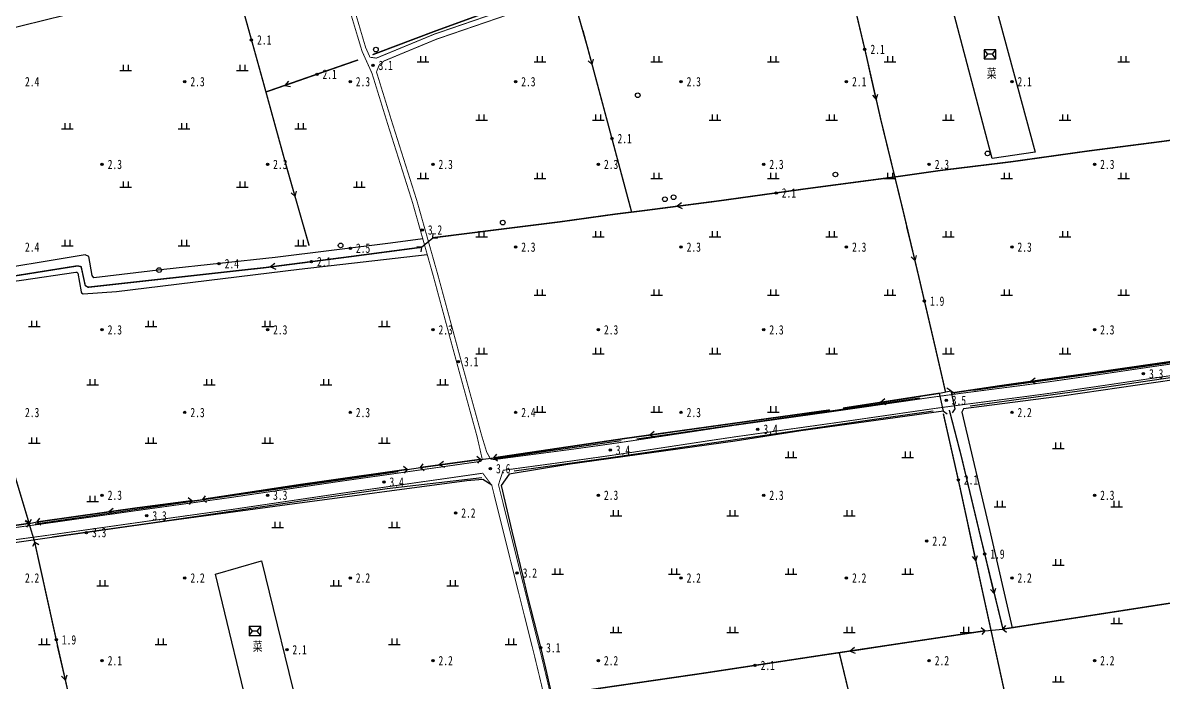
# Model space of a CAD drawing. Header units: metres. Extents: x 494039 to 619385, y 3351420 to 3402703.
# Drawn here: x 581385.6 to 581874.1, y 3396786.4 to 3397068.8 of the extents above; entities that cross this region are included whole.
import ezdxf
from ezdxf.enums import TextEntityAlignment as Align

# ---------------------------------------------------------------- set-up
doc = ezdxf.new("R2010")
doc.units = ezdxf.units.M
for name, pattern in [('2180', [0]), ('4410a', [0]), ('8521', [0]), ('9376', [0])]:
    doc.linetypes.add(name, pattern=pattern)
for name, color, linetype in [('220200', 130, 'Continuous'), ('220900', 130, '2180'), ('261301', 141, 'Continuous'), ('330400', 8, 'Continuous'), ('430300', 8, 'Continuous'), ('440100', 8, 'Continuous'), ('510301', 8, 'Continuous'), ('720100', 8, 'Continuous'), ('760201', 8, '8521'), ('810302', 8, 'Continuous'), ('810510', 8, 'Continuous')]:
    doc.layers.add(name, color=color, linetype=linetype)

# ---------------------------------------------------------------- blocks, each defined once
blk = doc.blocks.new('gc170')
at = {"linetype": 'Continuous'}
blk.add_circle((0, 0), 0.5, dxfattribs=at)
blk = doc.blocks.new('gu')
at = {"flags": 128}
for points in [[(3.75, 0), (-3.75, 0)], [(2.71, -0.6), (3.75, 0), (3.75, 0), (2.71, 0.6)]]:
    blk.add_lwpolyline(points, dxfattribs=at)
blk = doc.blocks.new('p_point')
for radius in [0.25, 0.2, 0.15, 0.1, 0.05]:
    blk.add_circle((0, 0), radius)
blk.add_point((0, 0))
blk = doc.blocks.new('vm')
at = {"linetype": 'Continuous'}
for p, q in [((1.25, 0), (-1.25, 0)), ((-0.5, 0), (-0.5, 1.3)), ((0.5, 1.3), (0.5, 0))]:
    blk.add_line(p, q, dxfattribs=at)
blk = doc.blocks.new('mf')
for p, q in [((1.25, 0.95), (-1.25, 0.95)), ((-1.25, 0.95), (-1.25, -0.95)), ((0.5, 0), (-0.5, 0)), ((1.25, -0.95), (1.25, 0.95)), ((-1.25, -0.95), (1.25, -0.95))]:
    blk.add_line(p, q)
at = {"flags": 128}
for points in [[(-1.25, -0.95), (-0.5, 0), (-1.25, 0.95)], [(1.25, -0.95), (0.5, 0), (1.25, 0.95)]]:
    blk.add_lwpolyline(points, dxfattribs=at)
blk = doc.blocks.new('1-3&1-4')
at = {"layer": '220200', "color": 141, "linetype": 'Continuous', "const_width": 0.6, "flags": 128}
for points in [[(581535.4268, 3397055.1316), (581562.4271, 3397065.3149), (581600.8779, 3397079.2939), (581619.2741, 3397085.7245), (581608.2626, 3397124.118), (581602.52, 3397144.4735)], [(581780.8641, 3396910.6804), (581776.4111, 3396930.0445), (581769.4675, 3396959.7757), (581762.6601, 3396988.415), (581753.1284, 3397027.3826), (581746.7453, 3397055.5368), (581743.0173, 3397071.2588), (581737.0794, 3397095.3011)], [(581508.2669, 3396973.3225), (581498.3835, 3397007.8215), (581488.3124, 3397044.4446), (581476.3318, 3397087.5082)], [(581621.2728, 3397080.0926), (581627.5511, 3397058.1217), (581646.4042, 3396987.7161)], [(581759.1509, 3397002.7634), (581779.3166, 3397005.6455), (581808.4822, 3397009.2064), (581842.2664, 3397013.938), (581873.6904, 3397017.9927), (581916.5535, 3397023.7742), (581950.5192, 3397027.8951), (581981.6682, 3397032.2281), (582018.4805, 3397037.1412), (582049.9426, 3397041.2083), (582068.3418, 3397043.8823)], [(581561.2244, 3396976.7278), (581615.7076, 3396983.5467), (581639.5536, 3396986.8771), (581651.5342, 3396988.3445), (581684.0687, 3396992.5743), (581721.2363, 3396997.7355), (581759.1509, 3397002.7634)], [(581195.3783, 3396923.4597), (581215.5802, 3396926.5971), (581234.3911, 3396928.865), (581262.479, 3396932.9439), (581282.4822, 3396935.6184), (581297.0439, 3396938.0275), (581330.2866, 3396942.4051), (581349.3151, 3396945.5866), (581348.8415, 3396954.9955), (581350.6578, 3396956.1586), (581378.1909, 3396959.7594), (581409.0101, 3396964.6819), (581410.6066, 3396964.3473), (581412.3601, 3396956.2705), (581413.5431, 3396955.5427), (581489.7397, 3396963.975), (581527.2201, 3396968.8178), (581556.3572, 3396972.6629)], [(581783.38, 3396910.2209), (581806.256, 3396913.6319), (581842.9494, 3396918.7412), (581890.751, 3396925.6358), (581929.0458, 3396930.7745), (581976.5958, 3396937.5748), (582008.4444, 3396941.8345), (582089.4528, 3396953.7123)], [(581388.3368, 3396854.3985), (581379.0515, 3396885.2939), (581357.7296, 3396951.1708)], [(581736.9667, 3396903.7474), (581778.271, 3396910.1206)], [(581587.4001, 3396882.4644), (581643.1755, 3396890.7073), (581731.3226, 3396902.9577)], [(581805.4788, 3396809.1068), (581796.2257, 3396847.1226), (581787.6032, 3396883.2061), (581782.4859, 3396902.96)], [(581779.9212, 3396901.4183), (581786.6483, 3396871.6511), (581796.0735, 3396828.1257), (581815.0664, 3396741.3889)], [(581462.6877, 3396864.6753), (581504.1545, 3396870.9691), (581550.238, 3396877.511)], [(581391.7775, 3396854.9827), (581433.7423, 3396860.9201), (581458.0434, 3396864.0886)], [(581336.7079, 3396846.8557), (581388.3368, 3396854.3985)], [(581411.1447, 3396755.0982), (581400.737, 3396800.9504), (581390.7153, 3396846.2861)], [(581805.4788, 3396809.1068), (581889.3955, 3396822.1126), (581944.1836, 3396830.0173), (581985.7726, 3396836.34)], [(581614.206, 3396781.0497), (581676.7848, 3396790.1511), (581727.728, 3396797.88), (581797.6665, 3396808.3647)], [(581751.1464, 3396732.0354), (581745.2795, 3396757.8895), (581735.3374, 3396799.0208)]]:
    blk.add_lwpolyline(points, dxfattribs=at)
for points, elevation in [([(581489.7601, 3397039.1802), (581529.2502, 3397052.9089)], 2.4621), ([(581555.9684, 3396878.3067), (581581.6129, 3396881.8031)], 2.8533)]:
    blk.add_lwpolyline(points, dxfattribs=dict(at, elevation=elevation))
at = {"layer": '220900', "color": 141, "linetype": 'Continuous'}
for p, q in [((581561.2244, 3396976.7278), (581561.4033, 3396978.7198)), ((581561.2244, 3396976.7278), (581563.2164, 3396976.5489)), ((581556.3572, 3396972.6629), (581554.3652, 3396972.8418)), ((581556.3572, 3396972.6629), (581556.1783, 3396970.6709)), ((581587.4001, 3396882.4644), (581588.6446, 3396884.03)), ((581550.238, 3396877.511), (581548.6427, 3396878.7173)), ((581555.9684, 3396878.3067), (581557.1747, 3396879.902)), ((581555.9684, 3396878.3067), (581557.5637, 3396877.1004)), ((581581.6129, 3396881.8031), (581580.0473, 3396883.0476)), ((581581.6129, 3396881.8031), (581580.3684, 3396880.2375)), ((581587.4001, 3396882.4644), (581588.9657, 3396881.2199)), ((581550.238, 3396877.511), (581549.0317, 3396875.9157)), ((581458.0434, 3396864.0886), (581456.4631, 3396865.3144)), ((581458.0434, 3396864.0886), (581456.8176, 3396862.5083)), ((581462.6877, 3396864.6753), (581463.9135, 3396866.2556)), ((581462.6877, 3396864.6753), (581464.268, 3396863.4495)), ((581388.3368, 3396854.3985), (581386.5818, 3396855.3577)), ((581388.3368, 3396854.3985), (581386.7058, 3396855.556)), ((581388.3368, 3396854.3985), (581387.1793, 3396852.7675)), ((581388.3368, 3396854.3985), (581389.296, 3396856.1535)), ((581391.7775, 3396854.9827), (581392.935, 3396856.6137)), ((581391.7775, 3396854.9827), (581393.4085, 3396853.8252)), ((581390.7153, 3396846.2861), (581389.7561, 3396844.5311)), ((581390.7153, 3396846.2861), (581392.4703, 3396845.3269)), ((581805.4788, 3396809.1068), (581806.7529, 3396810.6484)), ((581797.6665, 3396808.3647), (581796.1249, 3396809.6388)), ((581797.6665, 3396808.3647), (581796.3924, 3396806.8231)), ((581805.4788, 3396809.1068), (581807.0204, 3396807.8327))]:
    blk.add_line(p, q, dxfattribs=at)
at = {"layer": '220900', "color": 141, "linetype": '2180', "flags": 128}
for points in [[(581556.3572, 3396972.6629), (581561.2244, 3396976.7278)], [(581550.238, 3396877.511), (581555.9684, 3396878.3067)], [(581458.0434, 3396864.0886), (581462.6877, 3396864.6753)]]:
    blk.add_lwpolyline(points, dxfattribs=at)
for points, elevation in [([(581581.6129, 3396881.8031), (581587.4001, 3396882.4644)], 3.0873), ([(581388.3368, 3396854.3985), (581391.7775, 3396854.9827)], 3.0854), ([(581390.7153, 3396846.2861), (581388.3368, 3396854.3985)], 2.6278), ([(581797.6665, 3396808.3647), (581805.4788, 3396809.1068)], 2.6042)]:
    blk.add_lwpolyline(points, dxfattribs=dict(at, elevation=elevation))
at = {"layer": '330400', "color": 8, "linetype": 'Continuous', "flags": 128}
blk.add_lwpolyline([(581800.821, 3397010.7363), (581782.1973, 3397081.5851), (581800.2168, 3397083.5736), (581819.2582, 3397013.396)], close=True, dxfattribs=at)
at = {"layer": '330400', "color": 8, "linetype": 'Continuous', "elevation": 3.9478, "flags": 128}
blk.add_lwpolyline([(581504.5484, 3396770.063), (581484.3217, 3396765.8618), (581468.1226, 3396832.6306), (581487.7919, 3396838.3869)], close=True, dxfattribs=at)
at = {"layer": '430300', "color": 8, "linetype": 'Continuous'}
for p, q in [((581783.1782, 3396911.1556), (581781.4974, 3396912.2395)), ((581783.1732, 3396911.1789), (581784.854, 3396910.095)), ((581784.838, 3396903.4678), (581783.7541, 3396901.787)), ((581779.9357, 3396902.4095), (581781.6165, 3396901.3256))]:
    blk.add_line(p, q, dxfattribs=at)
at = {"layer": '430300', "color": 8, "linetype": 'Continuous', "flags": 128}
for points in [[(581779.9357, 3396902.4095), (581778.271, 3396910.1206), (581783.1732, 3396911.1789)], [(581783.1782, 3396911.1556), (581784.838, 3396903.4678)]]:
    blk.add_lwpolyline(points, dxfattribs=at)
at = {"layer": '440100', "color": 8, "linetype": '4410a', "const_width": 0.4, "flags": 128}
for points in [[(581534.3266, 3397054.0506), (581537.069, 3397053.6846), (581561.9048, 3397063.9411), (581614.1088, 3397081.8533), (581626.5131, 3397085.1288), (581674.3227, 3397096.2516), (581707.2209, 3397105.1825), (581716.3012, 3397106.2044), (581720.7016, 3397105.7104), (581723.0533, 3397105.3232), (581725.011, 3397104.8738), (581727.5485, 3397104.1246), (581730.0873, 3397103.1837), (581735.4335, 3397101.0566), (581738.1388, 3397100.1368), (581741.4863, 3397099.1504), (581746.0966, 3397097.9578), (581764.7004, 3397093.5206), (581770.7044, 3397092.2196), (581773.4835, 3397091.6766), (581778.7346, 3397090.7794), (581781.9582, 3397090.291), (581788.3251, 3397089.4127), (581792.1255, 3397088.9756), (581794.3665, 3397088.8449), (581796.7634, 3397088.8974), (581798.9838, 3397089.1786), (581801.1865, 3397089.64), (581803.8647, 3397090.3575), (581808.974, 3397091.8396), (581812.3721, 3397092.6653), (581816.8144, 3397093.5583), (581826.0616, 3397095.2267), (581831.8425, 3397096.4225), (581839.5219, 3397098.1821), (581856.4583, 3397102.1664), (581862.8572, 3397103.6072), (581874.0734, 3397106.0375), (581882.3971, 3397107.7228), (581912.8646, 3397113.5634), (581929.6173, 3397116.9741), (581969.3396, 3397125.1747), (581978.6257, 3397127.1402), (581985.1872, 3397128.5919), (581991.908, 3397130.1228), (582006.0753, 3397133.4468), (582016.8914, 3397136.1028), (582036.5864, 3397141.2656)], [(581520.1896, 3397099.7288), (581518.152, 3397099.0951), (581530.938, 3397056.6027), (581535.1941, 3397047.1738), (581541.8269, 3397025.7114), (581552.5294, 3396991.9158), (581561.5144, 3396960.1274), (581571.3906, 3396923.6258), (581580.1765, 3396891.6967), (581582.4145, 3396881.8947), (581581.9254, 3396880.9755)], [(581587.563, 3396881.7373), (581621.2267, 3396886.1749), (581636.0636, 3396888.2368), (581645.4189, 3396889.5985), (581690.2425, 3396896.3604), (581734.8651, 3396902.6121), (581775.5485, 3396908.4786), (581788.0605, 3396910.1662), (581814.3265, 3396913.5693), (581825.2292, 3396915.0369), (581842.2472, 3396917.4829), (581872.0739, 3396921.8887), (581898.9987, 3396925.6647), (581927.8405, 3396929.5269), (581960.5318, 3396933.7777), (581976.465, 3396935.9379), (581985.7273, 3396937.2823), (582016.0572, 3396941.8282), (582045.3187, 3396945.8628)], [(581299.8874, 3396840.3019), (581318.0571, 3396843.2587), (581352.2244, 3396848.4851), (581394.5629, 3396854.2497), (581437.9413, 3396860.3734), (581474.9974, 3396865.5247), (581520.6691, 3396872.27), (581581.9254, 3396880.9755)], [(581586.0053, 3396881.9376), (581587.563, 3396881.7373)], [(581582.6501, 3396875.8766), (581586.4961, 3396870.7135), (581594.5258, 3396838.5011), (581604.7161, 3396797.99), (581607.6685, 3396785.7531), (581608.5589, 3396781.8358), (581609.8299, 3396775.8779), (581611.215, 3396768.7468), (581612.1419, 3396763.6408), (581614.2391, 3396751.3607), (581619.805, 3396717.5044), (581622.8598, 3396699.5366)]]:
    blk.add_lwpolyline(points, dxfattribs=at)
at = {"layer": '440100', "color": 8, "linetype": 'Continuous', "const_width": 0.4, "flags": 128}
for points in [[(581537.107, 3397047.7808), (581538.3618, 3397050.8503), (581540.314, 3397052.4424), (581562.7566, 3397061.7561), (581614.789, 3397079.6094)], [(581520.1896, 3397099.7288), (581532.4727, 3397058.231), (581534.3266, 3397054.0506)], [(581537.107, 3397047.7808), (581543.7422, 3397026.3107), (581554.452, 3396992.4918), (581563.4487, 3396960.6624), (581573.3267, 3396924.1541), (581582.1232, 3396892.1865), (581584.3265, 3396884.8927), (581586.0053, 3396881.9376)], [(581591.3661, 3396877.1259), (581613.6398, 3396880.1338), (581634.9721, 3396883.1088), (581647.1646, 3396884.8964), (581679.5637, 3396889.8091), (581690.9488, 3396891.4935), (581736.4858, 3396897.8755), (581776.2204, 3396903.6071), (581788.7319, 3396905.2945), (581815.0012, 3396908.698), (581825.9056, 3396910.1659), (581842.9313, 3396912.6131), (581872.7708, 3396917.0207), (581899.6651, 3396920.7925), (581928.4924, 3396924.6526), (581961.2013, 3396928.9059), (581977.1489, 3396931.0679), (581986.4154, 3396932.4129), (582016.7556, 3396936.9604), (582045.9904, 3396940.9913)], [(581305.3315, 3396835.9701), (581318.8601, 3396838.1716), (581352.9612, 3396843.3879), (581395.2702, 3396849.1484), (581438.6558, 3396855.2731), (581475.7282, 3396860.4267), (581521.4076, 3396867.1731), (581582.6501, 3396875.8766)], [(581591.3661, 3396877.1259), (581589.3772, 3396870.9074), (581597.0901, 3396839.9712), (581607.7037, 3396797.7498), (581610.6287, 3396785.5739), (581612.1128, 3396778.8712), (581613.8019, 3396770.3164), (581615.8041, 3396759.0554), (581622.0121, 3396721.5229), (581624.0665, 3396709.4494)]]:
    blk.add_lwpolyline(points, dxfattribs=at)
at = {"layer": '760201', "color": 8, "linetype": '8521', "flags": 128}
for points in [[(581518.152, 3397099.0951), (581515.7899, 3397099.4923), (581511.0281, 3397098.6776), (581476.8709, 3397089.4282), (581422.4694, 3397076.6102), (581376.0775, 3397065.2599)], [(581556.9621, 3396976.2332), (581543.1361, 3396974.4432), (581493.7514, 3396968.2049), (581446.0402, 3396963.109), (581416.0796, 3396959.5692), (581415.3013, 3396960.5693), (581413.8741, 3396968.6915), (581412.2849, 3396969.4568), (581364.1229, 3396961.4793), (581347.7535, 3396958.2095), (581347.2153, 3396957.5836), (581347.4151, 3396948.0816), (581303.5443, 3396942.1521), (581278.8207, 3396938.5138), (581237.0477, 3396931.7088), (581192.8662, 3396925.4586)], [(581197.8035, 3396921.53), (581209.5926, 3396923.4181), (581257.9299, 3396929.5614), (581280.4759, 3396932.9634), (581303.9598, 3396936.6569), (581343.2459, 3396941.6297), (581350.799, 3396943.1482), (581351.4066, 3396944.3586), (581351.1009, 3396953.3354), (581351.403, 3396953.9957), (581385.0788, 3396958.5029), (581408.3333, 3396961.9775), (581408.7689, 3396961.9641), (581409.1813, 3396961.5604), (581410.6142, 3396953.5179), (581410.8005, 3396953.1069), (581411.4489, 3396952.6674), (581425.8181, 3396953.6415), (581503.9974, 3396963.2691), (581558.8566, 3396969.5304)], [(582047.3277, 3396939.9725), (582008.0674, 3396933.9396), (581978.7614, 3396929.5725), (581931.4012, 3396923.703), (581902.3051, 3396919.3588), (581831.6577, 3396909.0854), (581788.5773, 3396903.4173), (581787.8263, 3396902.0285), (581799.6821, 3396851.7434), (581809.3874, 3396809.7125)], [(581779.9357, 3396902.4095), (581718.8906, 3396893.9753), (581690.8148, 3396889.5947), (581619.1159, 3396879.6108), (581594.0099, 3396875.4074)], [(581586.4961, 3396870.7135), (581582.6498, 3396873.1586), (581575.7677, 3396872.6378), (581498.8658, 3396862.3641), (581448.268, 3396855.4627), (581334.6627, 3396839.343), (581306.4844, 3396835.0527)], [(581590.4995, 3396870.5477), (581595.0813, 3396851.0486), (581599.7444, 3396831.57), (581601.6999, 3396823.6438), (581607.3205, 3396801.3711), (581609.5378, 3396792.3695), (581611.5643, 3396783.709), (581612.6894, 3396778.5763), (581614.6117, 3396768.9739), (581616.3725, 3396759.3391), (581618.9645, 3396744.1637), (581622.8524, 3396720.6871), (581624.7362, 3396709.6502)]]:
    blk.add_lwpolyline(points, dxfattribs=at)
at = {"layer": '760201', "color": 8, "linetype": '8521', "elevation": 3.7462, "flags": 128}
blk.add_lwpolyline([(581594.0099, 3396875.4074), (581590.4995, 3396870.5477)], dxfattribs=at)
at = {"layer": '810510', "color": 8, "linetype": '9376', "flags": 128}
for points in [[(582089.8722, 3396952.8942), (582063.3399, 3396948.9489), (582019.6683, 3396942.6207), (581969.6603, 3396935.523), (581903.9641, 3396926.9486), (581848.4957, 3396919.0789), (581792.9111, 3396911.2982)], [(581838.2179, 3396911.1407), (581889.8418, 3396918.7823), (581955.8055, 3396927.642), (582007.6495, 3396934.5148), (582057.9445, 3396942.159), (582092.4467, 3396947.0687)], [(581791.4496, 3396904.791), (581838.2179, 3396911.1407)], [(581596.066, 3396876.8842), (581636.3913, 3396882.4112), (581695.5621, 3396891.0094), (581744.3894, 3396898.1983), (581775.5053, 3396902.6445)], [(581641.9412, 3396889.7895), (581587.8457, 3396882.0243)], [(581398.1779, 3396848.6737), (581439.5353, 3396854.5297), (581465.9919, 3396858.2631), (581505.7433, 3396864.1357), (581541.7443, 3396869.2821), (581582.2878, 3396874.0068)]]:
    blk.add_lwpolyline(points, dxfattribs=at)
for points, elevation in [([(581769.841, 3396908.0412), (581714.9291, 3396899.9577), (581648.6897, 3396890.5042)], 3.5613), ([(581546.4359, 3396876.4236), (581390.8884, 3396854.0138)], 3.5628)]:
    blk.add_lwpolyline(points, dxfattribs=dict(at, elevation=elevation))
at = {"layer": '261301', "color": 141, "linetype": 'Continuous', "xscale": 2, "yscale": 2}
for p, rotation in [((581627.5511, 3397058.1217, 2.5356), 284.9892072980715), ((581749.5212, 3397043.2931, 1.9694), 282.7718606309152), ((581504.9915, 3397044.4754, 2.2048), 199.1715887433768), ((581500.1773, 3397001.5601, 2.2048), 285.9861538615991), ((581673.3107, 3396991.1756, 2.2631), 187.2540666046557), ((581766.067, 3396974.0817, 1.9694), 283.3734663158025), ((581499.1553, 3396965.1916, 2.0102), 187.3629285857305), ((581824.7991, 3396916.2139, 2.4677), 187.9244272249587), ((581760.4294, 3396907.3676, 3.4052), 188.7724047617523), ((581661.5845, 3396893.2658, 2.4677), 187.9129680690561), ((581571.3918, 3396880.4095, 2.9675), 187.7639990423221), ((581429.9107, 3396860.378, 2.4833), 188.0504779398875), ((581792.2628, 3396845.7234, 2.2), 282.2160915696383), ((581799.9853, 3396831.6765, 2.2), 283.6771339472218), ((581402.1874, 3396794.5607, 2.3717), 282.7890493647691), ((581747.4009, 3396800.8292, 2.3717), 188.5260329098461)]:
    blk.add_blockref('gu', p, dxfattribs=dict(at, rotation=rotation))
at = {"layer": '330400', "color": 8, "linetype": 'Continuous', "xscale": 2, "yscale": 2}
for p in [(581799.9309, 3397055.3142), (581485.0551, 3396808.2825)]:
    blk.add_blockref('mf', p, dxfattribs=at)
at = {"layer": '510301', "color": 8, "linetype": 'Continuous', "xscale": 2, "yscale": 2}
for p in [(581536.8574, 3397057.3182, 2.9505), (581649.0321, 3397037.7688, 3.2604), (581798.8622, 3397012.8392, 2.9861), (581733.6774, 3397003.8218, 3.078), (581660.6505, 3396993.2399, 3.1092), (581664.3655, 3396994.0962, 3.0736), (581591.2117, 3396983.2067, 2.8778), (581521.7689, 3396973.4307, 3.0453), (581444.0009, 3396962.868, 2.9)]:
    blk.add_blockref('gc170', p, dxfattribs=at)
at = {"layer": '720100', "color": 8, "linetype": 'Continuous', "xscale": 2, "yscale": 2, "zscale": 2}
for p in [(581483.5707, 3397061.4884, 2.1), (581746.294, 3397057.4403, 2.1), (581535.616, 3397050.5787, 3.0809), (581511.5829, 3397046.7669, 2.1), (581455.0097, 3397043.5926, 2.3412), (581525.8645, 3397043.5927, 2.3053), (581596.7193, 3397043.5929, 2.2804), (581667.5741, 3397043.593, 2.2996), (581738.4289, 3397043.5932, 2.1425), (581809.2837, 3397043.5933, 2.0933), (581637.9607, 3397019.2476, 2.1), (581419.5823, 3397008.1651, 2.3494), (581490.4371, 3397008.1653, 2.3296), (581561.2918, 3397008.1654, 2.3403), (581632.1466, 3397008.1655, 2.3102), (581703.0014, 3397008.1657, 2.3306), (581773.8562, 3397008.1658, 2.254), (581844.711, 3397008.166, 2.3034), (581708.3214, 3396995.9421, 2.1), (581556.7274, 3396980.097, 3.1543), (581525.9197, 3396972.2684, 2.4834), (581596.7192, 3396972.7381, 2.307), (581667.5739, 3396972.7382, 2.2988), (581738.4287, 3396972.7384, 2.3435), (581809.2835, 3396972.7385, 2.3206), (581509.2364, 3396966.4941, 2.1422), (581469.6913, 3396965.6351, 2.4377), (581771.8463, 3396949.59, 1.9), (581419.5821, 3396937.3103, 2.2901), (581490.4369, 3396937.3105, 2.3412), (581561.2917, 3396937.3106, 2.279), (581632.1465, 3396937.3108, 2.2817), (581703.0013, 3396937.3109, 2.2687), (581844.7108, 3396937.3112, 2.3003), (581572.2129, 3396923.6529, 3.1432), (581865.6534, 3396918.4765, 3.3084), (581781.15, 3396907.1192, 3.4514), (581455.0094, 3396901.883, 2.3111), (581525.8642, 3396901.8832, 2.3472), (581596.719, 3396901.8833, 2.3686), (581667.5738, 3396901.8834, 2.2559), (581809.2834, 3396901.8837, 2.2002), (581700.4642, 3396894.7334, 3.4387), (581637.2196, 3396885.7603, 3.4476), (581585.9444, 3396877.8389, 3.5844), (581786.3346, 3396873.0392, 2.1), (581540.2968, 3396872.1031, 3.4288), (581419.582, 3396866.4555, 2.3206), (581490.4368, 3396866.4557, 3.275), (581632.1463, 3396866.456, 2.2546), (581703.0011, 3396866.4561, 2.2655), (581844.7107, 3396866.4564, 2.2746), (581571.0261, 3396858.8462, 2.2067), (581438.7242, 3396857.6502, 3.3098), (581412.8803, 3396850.4555, 3.3043), (581772.8357, 3396846.8198, 2.1973), (581797.6551, 3396841.2498, 1.9), (581455.0093, 3396831.0282, 2.2233), (581525.8641, 3396831.0284, 2.2031), (581597.3521, 3396833.1422, 3.2148), (581667.5737, 3396831.0286, 2.1863), (581738.4285, 3396831.0288, 2.1531), (581809.2832, 3396831.0289, 2.2246), (581399.9476, 3396804.5213, 1.9), (581498.7205, 3396800.2585, 2.1), (581607.3773, 3396801.1192, 3.1258), (581419.5818, 3396795.6008, 2.1494), (581561.2914, 3396795.601, 2.1649), (581632.1462, 3396795.6012, 2.1733), (581773.8558, 3396795.6015, 2.1597), (581844.7106, 3396795.6016, 2.217), (581699.2795, 3396793.5639, 2.1)]:
    blk.add_blockref('p_point', p, dxfattribs=at)
at = {"layer": '810302', "color": 8, "linetype": 'Continuous', "xscale": 2, "yscale": 2}
for p in [(581557.107, 3397051.9376), (581607.107, 3397051.9376), (581657.107, 3397051.9376), (581707.107, 3397051.9376), (581757.107, 3397051.9376), (581857.107, 3397051.9376), (581429.7051, 3397048.1934), (581479.7051, 3397048.1934), (581404.7051, 3397023.1934), (581454.7051, 3397023.1934), (581504.7051, 3397023.1934), (581582.107, 3397026.9376), (581632.107, 3397026.9376), (581682.107, 3397026.9376), (581732.107, 3397026.9376), (581782.107, 3397026.9376), (581832.107, 3397026.9376), (581429.7051, 3396998.1934), (581479.7051, 3396998.1934), (581529.7051, 3396998.1934), (581557.107, 3397001.9376), (581607.107, 3397001.9376), (581657.107, 3397001.9376), (581707.107, 3397001.9376), (581757.107, 3397001.9376), (581807.107, 3397001.9376), (581857.107, 3397001.9376), (581582.107, 3396976.9376), (581632.107, 3396976.9376), (581682.107, 3396976.9376), (581732.107, 3396976.9376), (581782.107, 3396976.9376), (581832.107, 3396976.9376), (581404.7051, 3396973.1934), (581454.7051, 3396973.1934), (581504.7051, 3396973.1934), (581607.107, 3396951.9376), (581657.107, 3396951.9376), (581707.107, 3396951.9376), (581757.107, 3396951.9376), (581807.107, 3396951.9376), (581857.107, 3396951.9376), (581390.4936, 3396938.5539), (581440.4936, 3396938.5539), (581490.4936, 3396938.5539), (581540.4936, 3396938.5539), (581582.107, 3396926.9376), (581632.107, 3396926.9376), (581682.107, 3396926.9376), (581732.107, 3396926.9376), (581782.107, 3396926.9376), (581832.107, 3396926.9376), (581415.4936, 3396913.5539), (581465.4936, 3396913.5539), (581515.4936, 3396913.5539), (581565.4936, 3396913.5539), (581607.107, 3396901.9376), (581657.107, 3396901.9376), (581707.107, 3396901.9376), (581390.4936, 3396888.5539), (581440.4936, 3396888.5539), (581490.4936, 3396888.5539), (581540.4936, 3396888.5539), (581829.163, 3396886.3889), (581714.6675, 3396882.5155), (581764.6675, 3396882.5155), (581415.4936, 3396863.5539), (581804.163, 3396861.3889), (581854.163, 3396861.3889), (581639.6675, 3396857.5155), (581689.6675, 3396857.5155), (581739.6675, 3396857.5155), (581494.7847, 3396852.4274), (581544.7847, 3396852.4274), (581614.6675, 3396832.5155), (581664.6675, 3396832.5155), (581714.6675, 3396832.5155), (581764.6675, 3396832.5155), (581829.163, 3396836.3889), (581419.7847, 3396827.4274), (581519.7847, 3396827.4274), (581569.7847, 3396827.4274), (581639.6675, 3396807.5155), (581689.6675, 3396807.5155), (581739.6675, 3396807.5155), (581789.6675, 3396807.5155), (581854.163, 3396811.3889), (581394.7847, 3396802.4274), (581444.7847, 3396802.4274), (581544.7847, 3396802.4274), (581594.7847, 3396802.4274), (581829.163, 3396786.3889)]:
    blk.add_blockref('vm', p, dxfattribs=at)
at = {"color": 8, "width": 0.75}
for p in [(581800.6601, 3397047.135, 4.3148), (581486.247, 3396801.698, 3.9478)]:
    blk.add_text('菜', height=4, dxfattribs=at).set_placement(p, align=Align.MIDDLE_CENTER)
at = {"layer": '720100', "color": 8, "width": 0.75}
for s, p in [('2.1', (581485.9707, 3397061.4884, 2.1)), ('2.1', (581748.694, 3397057.4403, 2.1)), ('3.1', (581538.016, 3397050.5787, 3.0809)), ('2.4', (581386.5549, 3397043.5924, 2.3577)), ('2.3', (581457.4097, 3397043.5926, 2.3412)), ('2.1', (581513.9829, 3397046.7669, 2.1)), ('2.3', (581528.2645, 3397043.5927, 2.3053)), ('2.3', (581599.1193, 3397043.5929, 2.2804)), ('2.3', (581669.9741, 3397043.593, 2.2996)), ('2.1', (581740.8289, 3397043.5932, 2.1425)), ('2.1', (581811.6837, 3397043.5933, 2.0933)), ('2.1', (581640.3607, 3397019.2476, 2.1)), ('2.3', (581421.9823, 3397008.1651, 2.3494)), ('2.3', (581492.8371, 3397008.1653, 2.3296)), ('2.3', (581563.6918, 3397008.1654, 2.3403)), ('2.3', (581634.5466, 3397008.1655, 2.3102)), ('2.3', (581705.4014, 3397008.1657, 2.3306)), ('2.3', (581776.2562, 3397008.1658, 2.254)), ('2.3', (581847.111, 3397008.166, 2.3034)), ('2.1', (581710.7214, 3396995.9421, 2.1)), ('3.2', (581559.1274, 3396980.097, 3.1543)), ('2.4', (581386.5548, 3396972.7377, 2.3525)), ('2.5', (581528.3197, 3396972.2684, 2.4834)), ('2.3', (581599.1192, 3396972.7381, 2.307)), ('2.3', (581669.9739, 3396972.7382, 2.2988)), ('2.3', (581740.8287, 3396972.7384, 2.3435)), ('2.3', (581811.6835, 3396972.7385, 2.3206)), ('2.4', (581472.0913, 3396965.6351, 2.4377)), ('2.1', (581511.6364, 3396966.4941, 2.1422)), ('1.9', (581774.2463, 3396949.59, 1.9)), ('2.3', (581421.9821, 3396937.3103, 2.2901)), ('2.3', (581492.8369, 3396937.3105, 2.3412)), ('2.3', (581563.6917, 3396937.3106, 2.279)), ('2.3', (581634.5465, 3396937.3108, 2.2817)), ('2.3', (581705.4013, 3396937.3109, 2.2687)), ('2.3', (581847.1108, 3396937.3112, 2.3003)), ('3.1', (581574.6129, 3396923.6529, 3.1432)), ('3.3', (581868.0534, 3396918.4765, 3.3084)), ('3.5', (581783.55, 3396907.1192, 3.4514)), ('2.3', (581386.5547, 3396901.8829, 2.3473)), ('2.3', (581457.4094, 3396901.883, 2.3111)), ('2.3', (581528.2642, 3396901.8832, 2.3472)), ('2.4', (581599.119, 3396901.8833, 2.3686)), ('2.3', (581669.9738, 3396901.8834, 2.2559)), ('2.2', (581811.6834, 3396901.8837, 2.2002)), ('3.4', (581702.8642, 3396894.7334, 3.4387)), ('3.4', (581639.6196, 3396885.7603, 3.4476)), ('3.6', (581588.3444, 3396877.8389, 3.5844)), ('3.4', (581542.6968, 3396872.1031, 3.4288)), ('2.1', (581788.7346, 3396873.0392, 2.1)), ('2.3', (581421.982, 3396866.4555, 2.3206)), ('3.3', (581492.8368, 3396866.4557, 3.275)), ('2.3', (581634.5463, 3396866.456, 2.2546)), ('2.3', (581705.4011, 3396866.4561, 2.2655)), ('2.3', (581847.1107, 3396866.4564, 2.2746)), ('3.3', (581441.1242, 3396857.6502, 3.3098)), ('2.2', (581573.4261, 3396858.8462, 2.2067)), ('3.3', (581415.2803, 3396850.4555, 3.3043)), ('2.2', (581775.2357, 3396846.8198, 2.1973)), ('1.9', (581800.0551, 3396841.2498, 1.9)), ('3.2', (581599.7521, 3396833.1422, 3.2148)), ('2.2', (581386.5545, 3396831.0281, 2.1618)), ('2.2', (581457.4093, 3396831.0282, 2.2233)), ('2.2', (581528.2641, 3396831.0284, 2.2031)), ('2.2', (581669.9737, 3396831.0286, 2.1863)), ('2.2', (581740.8285, 3396831.0288, 2.1531)), ('2.2', (581811.6832, 3396831.0289, 2.2246)), ('1.9', (581402.3476, 3396804.5213, 1.9)), ('2.1', (581501.1205, 3396800.2585, 2.1)), ('3.1', (581609.7773, 3396801.1192, 3.1258)), ('2.1', (581421.9818, 3396795.6008, 2.1494)), ('2.2', (581563.6914, 3396795.601, 2.1649)), ('2.2', (581634.5462, 3396795.6012, 2.1733)), ('2.1', (581701.6795, 3396793.5639, 2.1)), ('2.2', (581776.2558, 3396795.6015, 2.1597)), ('2.2', (581847.1106, 3396795.6016, 2.217))]:
    blk.add_text(s, height=4, dxfattribs=at).set_placement(p, align=Align.MIDDLE_LEFT)

msp = doc.modelspace()

# ---------------------------------------------------------------- block references
msp.add_blockref('1-3&1-4', (0, 0))

doc.saveas('drawing.dxf')
